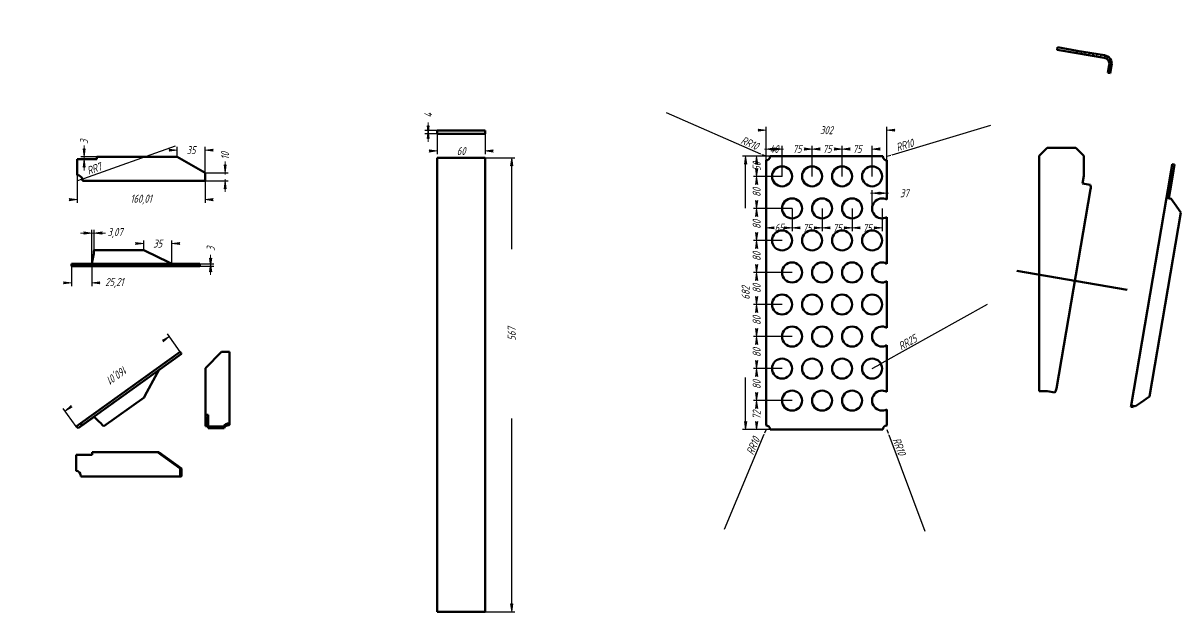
# Model space of a CAD drawing. Header units: millimetres. Extents: x 0 to 3488, y -472 to 367.
# Drawn here: x 1705 to 2428, y -51 to 317 of the extents above; entities that cross this region are included whole.
import ezdxf

# ---------------------------------------------------------------- set-up
doc = ezdxf.new("R2010")
doc.units = ezdxf.units.MM
doc.linetypes.add('K5LT_BASIC', pattern=[0])
doc.linetypes.add('K5LT_THIN', pattern=[0])
doc.layers.add('Системный слой', color=7, linetype='Continuous')
doc.layers.add('Системный слой (1)', color=7, linetype='Continuous', true_color=0x909090)
doc.styles.add('KDIMTEXTSTYLE', font='GOST_AU.SHX', dxfattribs={"width": 0.96, "oblique": 15, "height": 5})
doc.dimstyles.new('KDIMSTYLE (0.25)', dxfattribs={"dimtxt": 5, "dimasz": 1, "dimexe": 2, "dimexo": 0, "dimgap": 1, "dimtad": 1, "dimlfac": 4, "dimtxsty": 'KDIMTEXTSTYLE', "dimsah": 1, "dimcen": 0, "dimdle": 1, "dimadec": 0, "dimazin": 0, "dimtfac": 0.667, "dimtmove": 0, "dimatfit": 3, "dimfxl": 1, "dimtvp": 1, "dimtolj": 1, "dimtzin": 0, "dimarcsym": 0})
doc.dimstyles.new('KDIMSTYLE (0.50)', dxfattribs={"dimtxt": 5, "dimasz": 1, "dimexe": 2, "dimexo": 0, "dimgap": 1, "dimtad": 1, "dimlfac": 2, "dimtxsty": 'KDIMTEXTSTYLE', "dimsah": 1, "dimcen": 0, "dimdle": 1, "dimadec": 0, "dimazin": 0, "dimtfac": 0.667, "dimtmove": 0, "dimatfit": 3, "dimfxl": 1, "dimtvp": 1, "dimtolj": 1, "dimtzin": 0, "dimarcsym": 0})

# ---------------------------------------------------------------- blocks, each defined once
blk = doc.blocks.new('KDIMARROW_01')
at = {"layer": 'Системный слой'}
blk.add_hatch(color=0, dxfattribs=at).paths.add_polyline_path([(-5, -0.6582624912261956), (0, 0), (-5, 0.658262491226197), (-4.5, 5.51091059616309e-16)])
at = {"layer": 'Системный слой', "color": 0, "linetype": 'K5LT_THIN', "lineweight": 18}
for p, q in [((-4.5, 5.51091059616309e-16), (-5, 0.658262491226197)), ((-5, 0.658262491226197), (0, 0)), ((0, 0), (-5, -0.6582624912261956)), ((-5, -0.6582624912261956), (-4.5, 5.51091059616309e-16))]:
    blk.add_line(p, q, dxfattribs=at)
at = {"layer": 'Системный слой (1)', "color": 0, "linetype": 'K5LT_THIN', "lineweight": 18}
blk.add_line((0, 0), (-1, 0), dxfattribs=at)
blk = doc.blocks.new('KDIMARROW_02')
at = {"layer": 'Системный слой'}
blk.add_hatch(color=0, dxfattribs=at).paths.add_polyline_path([(4.5, -5.51091059616309e-16), (5, 0.6582624912261956), (0, 0), (5, -0.658262491226197)])
at = {"layer": 'Системный слой', "color": 0, "linetype": 'K5LT_THIN', "lineweight": 18}
for p, q in [((5, 0.6582624912261956), (0, 0)), ((0, 0), (5, -0.658262491226197)), ((0, 0), (7, -8.572527594031472e-16)), ((4.5, -5.51091059616309e-16), (5, 0.6582624912261956)), ((5, -0.658262491226197), (4.5, -5.51091059616309e-16))]:
    blk.add_line(p, q, dxfattribs=at)
at = {"layer": 'Системный слой (1)', "color": 0, "linetype": 'K5LT_THIN', "lineweight": 18}
blk.add_line((0, 0), (-1, 0), dxfattribs=at)

msp = doc.modelspace()

# ---------------------------------------------------------------- hatches: boundary and pattern name
at = {"layer": 'Системный слой (1)'}
h = msp.add_hatch(dxfattribs=at)
h.set_pattern_fill('', angle=45, style=0, pattern_type=0)
h.set_pattern_definition([(45, (0, 0), (-1.414213562373095, 1.414213562373095), [])])
h.paths.add_polyline_path([(2363.631534852936, 299.8076659040922), (2363.379325371146, 298.3290211268399), (2380.33722481217, 295.4365461416046), (2381.9793323417, 294.7557503855508), (2383.164293307073, 293.430658875298), (2383.658077917626, 291.7229771841212), (2383.607718933406, 290.8209347841607), (2382.775893874909, 285.9441404241354), (2384.254538652162, 285.6919309423462), (2385.086363710659, 290.5687253023717), (2385.040345555927, 292.6562794524323), (2384.219518739454, 294.5762386544357), (2382.742190861892, 296.0518749043907), (2380.821292486754, 296.8705014568492), (2380.58943429396, 296.9151909188569)])

# ---------------------------------------------------------------- linework, layer by layer
at = {"layer": 'Системный слой (1)', "color": 5, "linetype": 'K5LT_BASIC', "lineweight": 60, "true_color": 0x0000ff}
for p, q in [((2351.056987711264, 300.4308176119995), (2351.309197193053, 301.9094623892519)), ((2351.056987711264, 300.4308176119995), (2363.379325371146, 298.3290211268398)), ((2351.309197193053, 301.9094623892519), (2363.631534852936, 299.8076659040922)), ((2363.631534852936, 299.8076659040922), (2363.379325371146, 298.3290211268398)), ((2363.379325371146, 298.3290211268398), (2380.337224812171, 295.4365461416045)), ((2363.631534852936, 299.8076659040922), (2380.58943429396, 296.9151909188569)), ((2382.775893874909, 285.9441404241354), (2383.607718933406, 290.8209347841607)), ((2384.254538652162, 285.6919309423463), (2385.086363710659, 290.5687253023717)), ((2384.254538652162, 285.6919309423463), (2382.775893874909, 285.9441404241354)), ((1963.730746227383, 249.9906538153102), (1993.730746227383, 249.9906538153102)), ((1963.730746227383, 249.9906538153102), (1963.730746227383, 247.9906538153102)), ((1963.730746227383, 247.9906538153102), (1993.730746227383, 247.9906538153102)), ((1993.730746227383, 249.9906538153102), (1993.730746227383, 247.9906538153102)), ((2344.768787133836, 239.2507568546025), (2339.768787133836, 234.2507568546024)), ((2362.768787133836, 239.2507568546025), (2344.768787133836, 239.2507568546025)), ((2367.768787133836, 234.2507568546024), (2362.768787133836, 239.2507568546025)), ((1738.736916245232, 222.0905110040689), (1738.736916245233, 232.0905110040689)), ((1751.028542147523, 232.090511004069), (1738.736916245233, 232.0905110040689)), ((1751.028542147523, 233.590511004069), (1751.028542147523, 232.090511004069)), ((1801.244189541522, 233.590511004069), (1751.028542147523, 233.590511004069)), ((1801.244189541522, 233.590511004069), (1818.744189541521, 223.5905110040691)), ((1963.730746227383, 232.99065381531), (1963.730746227383, -50.50934618469)), ((1963.730746227383, 232.99065381531), (1993.730746227383, 232.99065381531)), ((1993.730746227383, 232.99065381531), (1993.730746227383, -50.50934618469)), ((2171.674191114544, 233.8534100886033), (2242.174191114544, 233.8534100886033)), ((2339.768787133836, 234.2507568546024), (2339.768787133836, 87.25075685460251)), ((2367.768787133836, 221.7507568546024), (2367.768787133836, 234.2507568546024)), ((2169.174191114544, 65.85341008860343), (2169.174191114544, 231.3534100886033)), ((2244.674191114544, 231.3534100886033), (2244.674191114544, 206.8363381384685)), ((2420.119216974201, 212.8214487580312), (2422.191040490984, 224.9680619652296)), ((2421.597861751453, 212.5692392762422), (2423.669685268236, 224.7158524834406)), ((2422.191040490984, 224.9680619652296), (2422.878415180576, 228.9979778413959)), ((2423.669685268236, 224.7158524834406), (2422.191040490984, 224.9680619652296)), ((2424.357059957828, 228.7457683596069), (2422.878415180576, 228.9979778413959)), ((2423.669685268236, 224.7158524834406), (2424.357059957828, 228.7457683596069)), ((1818.744189541521, 218.5905110040688), (1742.236916245232, 218.5905110040688)), ((1818.744189541521, 223.5905110040691), (1818.744189541521, 218.5905110040688)), ((2366.928088861206, 216.8219409304274), (2367.768787133836, 221.7507568546024)), ((2371.920564027349, 213.3807433042984), (2350.676654261538, 88.83270490061176)), ((2366.928088861206, 216.8219409304274), (2371.730420211801, 216.0028168784944)), ((2419.278518701571, 207.8926328338563), (2420.119216974201, 212.8214487580312)), ((2421.597861751453, 212.5692392762422), (2420.119216974201, 212.8214487580312)), ((2420.757163478823, 207.6404233520673), (2421.597861751453, 212.5692392762422)), ((2419.278518701571, 207.8926328338563), (2397.176164234863, 78.31173537769757)), ((2419.278518701571, 207.8926328338563), (2422.183786691926, 207.3970870844119)), ((2424.270993867714, 204.4514352077271), (2422.183786691926, 207.3970870844119)), ((2428.315963169243, 198.7428157892048), (2424.270993867714, 204.4514352077271)), ((2244.674191114544, 195.8704820387373), (2244.674191114544, 166.8363381384684)), ((2408.735703520426, 83.94836610556911), (2428.315963169243, 198.7428157892048)), ((1780.371464049869, 175.3363381384696), (1749.503334321331, 175.3363381384698)), ((1780.371464049869, 175.3363381384696), (1781.400875814574, 174.8363381384698)), ((1781.400875814574, 174.8363381384698), (1795.812640520456, 167.8363381384695)), ((1815.371464049868, 166.8363381384694), (1735.364190753579, 166.8363381384701)), ((1735.364190753579, 165.3363381384706), (1735.364190753579, 166.8363381384701)), ((1797.871464049868, 166.8363381384692), (1795.812640520456, 167.8363381384695)), ((1815.371464049868, 166.8363381384694), (1815.371464049868, 166.3363381384692)), ((1815.371464049867, 165.3363381384693), (1735.364190753579, 165.3363381384702)), ((1815.371464049868, 166.3363381384692), (1815.371464049867, 165.3363381384693)), ((2325.91889103238, 162.2683465882143), (2394.81455742883, 150.516950589205)), ((2244.674191114544, 155.8704820387373), (2244.674191114544, 126.8363381384684)), ((2244.674191114544, 115.8704820387372), (2244.674191114544, 86.83633813846842)), ((1803.198036444856, 111.8698666248216), (1741.042077751183, 67.26045432087767)), ((1804.072647649425, 110.6512381987446), (1741.887524427589, 66.02089447504966)), ((1803.781110581235, 111.0574476741037), (1803.198036444856, 111.8698666248216)), ((1804.072647649425, 110.6512381987446), (1803.781110581235, 111.0574476741037)), ((1819.072647649426, 101.6660692381896), (1829.072647649426, 111.8698666248216)), ((1829.072647649426, 111.8698666248216), (1834.072647649426, 111.8698666248216)), ((1834.072647649426, 111.8698666248216), (1834.072647649426, 67.26045432087767)), ((1819.072647649426, 101.6660692381896), (1819.072647649426, 72.38662400122257)), ((1781.138891091063, 84.3445151954196), (1788.765762896759, 98.43457511002566)), ((1789.855316011858, 100.4474408121127), (1788.765762896759, 98.43457511002566)), ((2339.768787133836, 87.25075685460251), (2344.768787133836, 87.25075685460251)), ((2344.768787133836, 87.25075685460251), (2344.825734394498, 87.24104347426879)), ((2349.628065745091, 86.42191942233524), (2344.825734394498, 87.24104347426879)), ((1780.594114533513, 83.33808234437663), (1755.516260968825, 65.3396742612756)), ((1780.594114533513, 83.33808234437663), (1781.138891091063, 84.3445151954196)), ((2400.081432225219, 77.81618962825223), (2403.027084101904, 79.90339680404043)), ((2403.027084101904, 79.90339680404043), (2408.735703520426, 83.94836610556911)), ((1819.072647649426, 72.38662400122257), (1820.572647649426, 72.38662400122257)), ((1819.072647649426, 65.3396742612756), (1819.072647649426, 72.38662400122257)), ((1820.572647649426, 72.38662400122257), (1820.572647649426, 65.21969484355054)), ((2244.674191114544, 75.87048203873718), (2244.674191114544, 65.85341008860343)), ((2397.034809517743, 77.48300597098387), (2397.176164234863, 78.31173537769757)), ((2398.513454294995, 77.23079648919474), (2397.034809517743, 77.48300597098387)), ((2400.081432225219, 77.81618962825223), (2397.176164234863, 78.31173537769757)), ((2398.513454294995, 77.23079648919474), (2398.654809012116, 78.05952589590856)), ((1741.042077751183, 67.26045432087767), (1738.198611423669, 65.21969484355054)), ((1741.887524427589, 66.02089447504966), (1739.347595842977, 64.1979844301427)), ((1749.414927355738, 71.25841307494159), (1739.449652979853, 64.10632270905069)), ((1741.625151887562, 66.44803537015957), (1741.042077751183, 67.26045432087767)), ((1819.072647649426, 65.3396742612756), (1819.572647649426, 65.3396742612756)), ((1820.072647649426, 70.6567369529256), (1820.072647649426, 65.70003305976866)), ((1820.572647649426, 64.10632270905069), (1820.572647649426, 65.21969484355054)), ((1830.572647649426, 65.21969484355054), (1820.572647649426, 65.21969484355054)), ((1834.072647649426, 66.44803537015957), (1834.072647649426, 67.26045432087767)), ((1830.588979663621, 64.1979844301427), (1821.072647649426, 64.1979844301427)), ((2242.174191114544, 63.35341008860331), (2171.674191114544, 63.35341008860331)), ((1748.184561241827, 47.56199783877855), (1738.19861142367, 47.56199783877855)), ((1738.198611423669, 37.56199783877855), (1738.19861142367, 47.56199783877855)), ((1748.184561241827, 49.06199783877855), (1748.184561241827, 47.56199783877855)), ((1788.98070480729, 49.06199783877855), (1748.184561241827, 49.06199783877855)), ((1788.98070480729, 49.06199783877855), (1803.198036444856, 39.06199783877855)), ((1789.855316011858, 49.06199783877855), (1788.98070480729, 49.06199783877855)), ((1789.855316011858, 49.06199783877855), (1804.072647649425, 39.06199783877855)), ((1804.072647649425, 39.06199783877855), (1803.198036444856, 39.06199783877855)), ((1803.198036444856, 39.06199783877855), (1803.198036444856, 34.06199783877832)), ((1804.072647649425, 39.06199783877855), (1804.072647649425, 34.56199783877855)), ((1803.198036444856, 34.06199783877832), (1741.042077751183, 34.06199783877832)), ((1803.781110581235, 34.06199783877832), (1803.198036444856, 34.06199783877832)), ((1963.730746227383, -50.50934618469), (1993.730746227383, -50.50934618469))]:
    msp.add_line(p, q, dxfattribs=at)
for centre in [(2179.174191114544, 221.3534100886033), (2197.924191114544, 221.3534100886033), (2216.674191114544, 221.3534100886033), (2235.424191114544, 221.3534100886033), (2185.424191114544, 201.3534100886033), (2204.174191114544, 201.3534100886033), (2222.924191114544, 201.3534100886033), (2179.174191114544, 181.3534100886033), (2197.924191114544, 181.3534100886033), (2216.674191114544, 181.3534100886033), (2235.424191114544, 181.3534100886033), (2185.424191114544, 161.3534100886033), (2204.174191114544, 161.3534100886033), (2222.924191114544, 161.3534100886033), (2179.174191114544, 141.3534100886034), (2197.924191114544, 141.3534100886034), (2216.674191114544, 141.3534100886034), (2235.424191114544, 141.3534100886034), (2185.424191114544, 121.3534100886033), (2204.174191114544, 121.3534100886033), (2222.924191114544, 121.3534100886033), (2179.174191114544, 101.3534100886033), (2197.924191114544, 101.3534100886033), (2216.674191114544, 101.3534100886033), (2235.424191114544, 101.3534100886033), (2185.424191114544, 81.35341008860331), (2204.174191114544, 81.35341008860331), (2222.924191114544, 81.35341008860331)]:
    msp.add_circle(centre, 6.250000000000001, dxfattribs=at)
for centre, radius, start, end in [((2379.664666194066, 291.4934934022649), 5.500000000000002, 350.3203277782793, 80.32032777828177), ((2379.664666194066, 291.4934934022649), 4.000000000000002, 350.3203277782793, 80.3203277782827), ((2169.174191114544, 233.8534100886033), 2.5, 270, 0), ((2244.674191114544, 233.8534100886033), 2.5, 180, 270), ((1738.736916245232, 218.5905110040687), 3.500000000000049, 0, 90.00000000000689), ((2366.498866510758, 214.3055114041912), 5.499999999999973, 350.3203277782803, 17.97494018858903), ((2241.674191114544, 201.3534100886033), 6.250000000000001, 61.3145979858809, 298.6854020141158), ((1570.661979473137, 203.2069283019798), 181.0000000000001, 348.407921483988, 351.1422882707113), ((2241.674191114544, 161.3534100886033), 6.249999999999999, 61.31459798588064, 298.6854020141159), ((2241.674191114544, 121.3534100886033), 6.249999999999999, 61.31459798588064, 298.6854020141155), ((2241.674191114544, 81.35341008860331), 6.249999999999999, 61.31459798588064, 298.6854020141155), ((2345.254956744946, 89.75747300050483), 5.500000000000005, 322.6657153679643, 350.3203277782796), ((1626.47277540801, -61.5806898822143), 169, 48.09493537898148, 48.61620981963748), ((1626.47277540801, -61.5806898822143), 181.0000000000001, 46.93617389677119, 47.21584177037411), ((1626.47277540801, -61.5806898822143), 181.0000000000001, 44.68498567198237, 46.93617389677117), ((1626.47277540801, -61.5806898822143), 181.0000000000001, 44.52476450447635, 44.68498567198235), ((2169.174191114544, 63.35341008860331), 2.5, 0, 90), ((2244.674191114544, 63.35341008860331), 2.5, 90, 180), ((1626.47277540801, -61.5806898822143), 169.0000000000001, 48.04842849398137, 48.09493537898148)]:
    msp.add_arc(centre, radius, start, end, dxfattribs=at)
for centre, major_axis, ratio, start_param, end_param in [((1834.072647649426, 65.21969484355088), (-3.500000000000049, 4.286263797015796e-16), 0.5830741363789811, 4.71238898038469, 6.283185307179586), ((1834.072647649426, 64.00106641747414), (-3.50000000000005, 4.286263797015797e-16), 0.5830741363789811, 4.855736549290117, 6.186542425020281), ((1738.198611423669, 34.06199783877832), (2.143131898507898e-16, 3.500000000000049), 0.812418950718104, 4.71238898038469, 6.283185307179586), ((1803.781110581235, 34.56199783877855), (3.061616997867855e-17, 0.4999999999999137), 0.5830741363789813, 3.141592653589793, 4.71238898038469)]:
    msp.add_ellipse(centre, major_axis=major_axis, ratio=ratio, start_param=start_param, end_param=end_param, dxfattribs=at)
for points, knots in [([(1741.625151887562, 66.44803537015957), (1741.652162995163, 66.41039954190774), (1741.702988169537, 66.33964447290566), (1741.770241249748, 66.24524324990227), (1741.817763408581, 66.17629829648718), (1741.851323544774, 66.12437842097188), (1741.870317842388, 66.091871952936), (1741.892991760738, 66.0465348761619), (1741.895665768776, 66.02673757103332), (1741.887524427589, 66.02089447504966)], [0, 0, 0, 0, 1.76306715284011, 3.326896471473217, 4.769083811482302, 5.705168777283348, 6.773199695507407, 7.359731695271734, 10, 10, 10, 10]), ([(1820.072647649426, 65.70003305976866), (1820.072647882993, 65.6701215961084), (1820.062964054913, 65.61447413487929), (1820.022971881935, 65.53711346246871), (1819.966259375115, 65.4738540954404), (1819.89258312815, 65.41992803716562), (1819.789012560592, 65.37000194447398), (1819.676979268388, 65.3438515713724), (1819.59662403234, 65.33967423686215), (1819.572647649426, 65.3396742612756)], [0, 0, 0, 0, 1.597228472708006, 2.973523604812866, 4.375239048496622, 5.579360633657033, 6.968094710924064, 9.099026759065158, 10, 10, 10, 10]), ([(1820.572647649426, 71.25841307494159), (1820.519019906381, 71.23694821177196), (1820.435357660747, 71.19582488014657), (1820.332426434523, 71.1266495287249), (1820.253903644599, 71.05915851518046), (1820.180254385706, 70.97622719811181), (1820.118259830403, 70.87553563945369), (1820.080501464347, 70.76521171503498), (1820.072647307692, 70.69072535955331), (1820.072647649426, 70.6567369529256)], [0, 0, 0, 0, 1.757165226367537, 2.903512304771531, 4.075282153042628, 5.317439037826126, 6.916499120447093, 8.595466011620847, 10, 10, 10, 10]), ([(1834.072647649426, 66.44803537015957), (1834.072647829538, 66.41450871400764), (1834.062437092778, 66.34795659389306), (1834.018585947651, 66.25575798192233), (1833.959656258971, 66.18613935127371), (1833.902876010468, 66.1393421409183), (1833.858825726766, 66.1103888326677), (1833.817333838169, 66.08770608146119), (1833.771638172484, 66.06702932382098), (1833.691297028877, 66.03839757077208), (1833.622711699863, 66.02510787056667), (1833.572647649426, 66.02089447504966)], [0, 0, 0, 0, 1.884685384697298, 3.753492992570914, 5.524840483091346, 6.57462047702214, 7.378706981998406, 8.07336839275625, 8.83167803432608, 9.715356105035113, 12, 12, 12, 12]), ([(1820.572647649426, 64.10632270905069), (1820.653820157622, 64.13839836980856), (1820.816490517605, 64.18328348739328), (1820.991534620224, 64.19798446371715), (1821.072647649426, 64.1979844301427)], [0, 0, 0, 0, 2.699832526802523, 5, 5, 5, 5])]:
    msp.add_open_spline(points, degree=3, knots=knots, dxfattribs=at)
msp.add_open_spline([(1830.588979663621, 64.1979844301427), (1830.578288916229, 64.54026899839903), (1830.57264869414, 64.88083802245649), (1830.572647649426, 65.21969484355054)], degree=3, dxfattribs=at)

# ---------------------------------------------------------------- dimensions: what is measured, and where the dimension line sits
at = {"layer": 'Системный слой (1)', "color": 7}
for base, p1, p2, angle, location, dimstyle, override in [((1958.092188965409, 249.9906538153102), (1963.730746227383, 247.9906538153102), (1963.730746227383, 249.9906538153102), 90, (1958.092188965409, 259.4881537580898), 'KDIMSTYLE (0.50)', {"dimexo": 0, "dimpost": '\\H5.0;\\W0.965;\\Q15;<>', "dimblk1": 'KDIMARROW_02', "dimblk2": 'KDIMARROW_02', "dimse1": 0, "dimse2": 0, "dimclrt": 7, "dimtolj": 1}), ((1743.139362506274, 232.090511004069), (1751.028542147523, 233.590511004069), (1751.028542147523, 232.090511004069), 90, (1743.139362506274, 242.8995732561139), 'KDIMSTYLE (0.50)', {"dimexo": 0, "dimpost": '\\H5.0;\\W0.965;\\Q15;<>', "dimblk1": 'KDIMARROW_02', "dimblk2": 'KDIMARROW_02', "dimse1": 0, "dimse2": 0, "dimclrt": 7, "dimtolj": 1}), ((1831.230729995536, 223.5905110040691), (1818.744189541521, 218.5905110040688), (1818.744189541521, 223.5905110040691), 90, (1831.230729995536, 234.1463438669233), 'KDIMSTYLE (0.50)', {"dimexo": 0, "dimpost": '\\H5.0;\\W0.965;\\Q15;<>', "dimblk1": 'KDIMARROW_02', "dimblk2": 'KDIMARROW_02', "dimse1": 0, "dimse2": 0, "dimclrt": 7, "dimtolj": 1}), ((2010.280644495076, 232.99065381531), (1993.730746227383, -50.50934618469), (1993.730746227383, 232.99065381531), 90, (2010.280644495076, 122.99065381531), 'KDIMSTYLE (0.50)', {"dimexo": 0, "dimpost": '\\H5.0;\\W0.965;\\Q15;<>', "dimblk1": 'KDIMARROW_01', "dimblk2": 'KDIMARROW_01', "dimse1": 0, "dimse2": 0, "dimclrt": 7, "dimtolj": 1}), ((2156.439081093571, 233.8534100886033), (2171.674191114544, 63.35341008860331), (2171.674191114544, 233.8534100886033), 90, (2156.439081093571, 148.6034100886033), 'KDIMSTYLE (0.25)', {"dimexo": 0, "dimpost": '\\H5.0;\\W0.965;\\Q15;<>', "dimblk1": 'KDIMARROW_01', "dimblk2": 'KDIMARROW_01', "dimse1": 0, "dimse2": 0, "dimclrt": 7, "dimtolj": 1}), ((2163.307193064007, 233.8534100886033), (2179.174191114544, 221.3534100886033), (2171.674191114544, 233.8534100886033), 90, (2163.307193064007, 227.6034100886033), 'KDIMSTYLE (0.25)', {"dimexo": 0, "dimpost": '\\H5.0;\\W0.965;\\Q15;<>', "dimblk1": 'KDIMARROW_01', "dimblk2": 'KDIMARROW_01', "dimse1": 0, "dimse2": 0, "dimclrt": 7, "dimtolj": 1}), ((2163.307193064007, 221.3534100886033), (2185.424191114544, 201.3534100886033), (2179.174191114544, 221.3534100886033), 90, (2163.307193064007, 211.3534100886033), 'KDIMSTYLE (0.25)', {"dimexo": 0, "dimpost": '\\H5.0;\\W0.965;\\Q15;<>', "dimblk1": 'KDIMARROW_01', "dimblk2": 'KDIMARROW_01', "dimse1": 0, "dimse2": 0, "dimclrt": 7, "dimtolj": 1}), ((2163.307193064007, 201.3534100886033), (2179.174191114544, 181.3534100886033), (2185.424191114544, 201.3534100886033), 90, (2163.307193064007, 191.3534100886033), 'KDIMSTYLE (0.25)', {"dimexo": 0, "dimpost": '\\H5.0;\\W0.965;\\Q15;<>', "dimblk1": 'KDIMARROW_01', "dimblk2": 'KDIMARROW_01', "dimse1": 0, "dimse2": 0, "dimclrt": 7, "dimtolj": 1}), ((2163.307193064007, 181.3534100886033), (2185.424191114544, 161.3534100886033), (2179.174191114544, 181.3534100886033), 90, (2163.307193064007, 171.3534100886033), 'KDIMSTYLE (0.25)', {"dimexo": 0, "dimpost": '\\H5.0;\\W0.965;\\Q15;<>', "dimblk1": 'KDIMARROW_01', "dimblk2": 'KDIMARROW_01', "dimse1": 0, "dimse2": 0, "dimclrt": 7, "dimtolj": 1}), ((1822.214518086314, 166.8363381384694), (1815.371464049867, 165.3363381384693), (1815.371464049868, 166.8363381384694), 90, (1822.214518086314, 176.1304003905144), 'KDIMSTYLE (0.50)', {"dimexo": 0, "dimpost": '\\H5.0;\\W0.965;\\Q15;<>', "dimblk1": 'KDIMARROW_02', "dimblk2": 'KDIMARROW_02', "dimse1": 0, "dimse2": 0, "dimclrt": 7, "dimtolj": 1}), ((2163.307193064007, 161.3534100886033), (2179.174191114544, 141.3534100886034), (2185.424191114544, 161.3534100886033), 90, (2163.307193064007, 151.3534100886034), 'KDIMSTYLE (0.25)', {"dimexo": 0, "dimpost": '\\H5.0;\\W0.965;\\Q15;<>', "dimblk1": 'KDIMARROW_01', "dimblk2": 'KDIMARROW_01', "dimse1": 0, "dimse2": 0, "dimclrt": 7, "dimtolj": 1}), ((2163.307193064007, 141.3534100886034), (2185.424191114544, 121.3534100886033), (2179.174191114544, 141.3534100886034), 90, (2163.307193064007, 131.3534100886034), 'KDIMSTYLE (0.25)', {"dimexo": 0, "dimpost": '\\H5.0;\\W0.965;\\Q15;<>', "dimblk1": 'KDIMARROW_01', "dimblk2": 'KDIMARROW_01', "dimse1": 0, "dimse2": 0, "dimclrt": 7, "dimtolj": 1}), ((1731.334094032363, 74.78428306360922), (1803.198036444856, 111.8698666248216), (1738.198611423669, 65.21969484355088), 215.66705277518838, (1763.833806542957, 98.10936895424459), 'KDIMSTYLE (0.50)', {"dimexo": 0, "dimpost": '\\H5.0;\\W0.965;\\Q15;<>', "dimblk1": 'KDIMARROW_01', "dimblk2": 'KDIMARROW_01', "dimse1": 0, "dimse2": 0, "dimclrt": 7, "dimtolj": 1}), ((2163.307193064007, 121.3534100886033), (2179.174191114544, 101.3534100886033), (2185.424191114544, 121.3534100886033), 90, (2163.307193064007, 111.3534100886033), 'KDIMSTYLE (0.25)', {"dimexo": 0, "dimpost": '\\H5.0;\\W0.965;\\Q15;<>', "dimblk1": 'KDIMARROW_01', "dimblk2": 'KDIMARROW_01', "dimse1": 0, "dimse2": 0, "dimclrt": 7, "dimtolj": 1}), ((2163.307193064007, 101.3534100886033), (2185.424191114544, 81.35341008860331), (2179.174191114544, 101.3534100886033), 90, (2163.307193064007, 91.35341008860331), 'KDIMSTYLE (0.25)', {"dimexo": 0, "dimpost": '\\H5.0;\\W0.965;\\Q15;<>', "dimblk1": 'KDIMARROW_01', "dimblk2": 'KDIMARROW_01', "dimse1": 0, "dimse2": 0, "dimclrt": 7, "dimtolj": 1}), ((2163.307193064007, 81.35341008860331), (2171.674191114544, 63.35341008860331), (2185.424191114544, 81.35341008860331), 90, (2163.307193064007, 72.35341008860331), 'KDIMSTYLE (0.25)', {"dimexo": 0, "dimpost": '\\H5.0;\\W0.965;\\Q15;<>', "dimblk1": 'KDIMARROW_01', "dimblk2": 'KDIMARROW_01', "dimse1": 0, "dimse2": 0, "dimclrt": 7, "dimtolj": 1})]:
    msp.add_linear_dim(base=base, p1=p1, p2=p2, angle=angle, location=location, dimstyle=dimstyle, override=override, dxfattribs=at).render()
for base, p1, p2, location, dimstyle, override in [((2169.174191114544, 250.1742272837217), (2244.674191114544, 231.3534100886033), (2169.174191114544, 231.3534100886033), (2206.924191114544, 250.1742272837217), 'KDIMSTYLE (0.25)', {"dimexo": 0, "dimpost": '\\H5.0;\\W0.965;\\Q15;<>', "dimblk1": 'KDIMARROW_01', "dimblk2": 'KDIMARROW_01', "dimse1": 0, "dimse2": 0, "dimclrt": 7, "dimtolj": 1}), ((1963.730746227383, 237.1787773619943), (1993.730746227383, 247.9906538153102), (1963.730746227383, 247.9906538153102), (1978.730746227383, 237.1787773619943), 'KDIMSTYLE (0.50)', {"dimexo": 0, "dimpost": '\\H5.0;\\W0.965;\\Q15;<>', "dimblk1": 'KDIMARROW_01', "dimblk2": 'KDIMARROW_01', "dimse1": 0, "dimse2": 0, "dimclrt": 7, "dimtolj": 1}), ((2169.174191114544, 238.4238584383887), (2179.174191114544, 221.3534100886033), (2169.174191114544, 231.3534100886033), (2174.174191114544, 238.4238584383887), 'KDIMSTYLE (0.25)', {"dimexo": 0, "dimpost": '\\H5.0;\\W0.965;\\Q15;<>', "dimblk1": 'KDIMARROW_02', "dimblk2": 'KDIMARROW_02', "dimse1": 0, "dimse2": 0, "dimclrt": 7, "dimtolj": 1}), ((2179.174191114544, 238.4238584383887), (2197.924191114544, 221.3534100886033), (2179.174191114544, 221.3534100886033), (2188.549191114544, 238.4238584383887), 'KDIMSTYLE (0.25)', {"dimexo": 0, "dimpost": '\\H5.0;\\W0.965;\\Q15;<>', "dimblk1": 'KDIMARROW_01', "dimblk2": 'KDIMARROW_01', "dimse1": 0, "dimse2": 0, "dimclrt": 7, "dimtolj": 1}), ((2197.924191114544, 238.4238584383887), (2216.674191114544, 221.3534100886033), (2197.924191114544, 221.3534100886033), (2207.299191114544, 238.4238584383887), 'KDIMSTYLE (0.25)', {"dimexo": 0, "dimpost": '\\H5.0;\\W0.965;\\Q15;<>', "dimblk1": 'KDIMARROW_01', "dimblk2": 'KDIMARROW_01', "dimse1": 0, "dimse2": 0, "dimclrt": 7, "dimtolj": 1}), ((2216.674191114544, 238.4238584383887), (2235.424191114544, 221.3534100886033), (2216.674191114544, 221.3534100886033), (2226.049191114544, 238.4238584383887), 'KDIMSTYLE (0.25)', {"dimexo": 0, "dimpost": '\\H5.0;\\W0.965;\\Q15;<>', "dimblk1": 'KDIMARROW_01', "dimblk2": 'KDIMARROW_01', "dimse1": 0, "dimse2": 0, "dimclrt": 7, "dimtolj": 1}), ((1801.244189541522, 237.7021767297773), (1818.744189541521, 223.5905110040691), (1801.244189541522, 233.590511004069), (1809.994189541521, 237.7021767297773), 'KDIMSTYLE (0.50)', {"dimexo": 0, "dimpost": '\\H5.0;\\W0.965;\\Q15;<>', "dimblk1": 'KDIMARROW_01', "dimblk2": 'KDIMARROW_01', "dimse1": 0, "dimse2": 0, "dimclrt": 7, "dimtolj": 1}), ((1738.736916245232, 206.8279944486989), (1818.744189541521, 218.5905110040688), (1738.736916245232, 222.0905110040687), (1778.740552893376, 206.8279944486989), 'KDIMSTYLE (0.50)', {"dimexo": 0, "dimpost": '\\H5.0;\\W0.965;\\Q15;<>', "dimblk1": 'KDIMARROW_01', "dimblk2": 'KDIMARROW_01', "dimse1": 0, "dimse2": 0, "dimclrt": 7, "dimtolj": 1}), ((2235.424191114544, 210.7893759491103), (2244.674191114544, 206.8363381384686), (2235.424191114544, 201.3534100886035), (2255.555753461956, 210.7893759491103), 'KDIMSTYLE (0.25)', {"dimexo": 0, "dimpost": '\\H5.0;\\W0.965;\\Q15;<>', "dimblk1": 'KDIMARROW_02', "dimblk2": 'KDIMARROW_02', "dimse1": 0, "dimse2": 0, "dimclrt": 7, "dimtolj": 1}), ((2185.424191114544, 189.2753769902099), (2169.174191114544, 201.3534100886033), (2185.424191114544, 201.3534100886033), (2177.299191114544, 189.2753769902099), 'KDIMSTYLE (0.25)', {"dimexo": 0, "dimpost": '\\H5.0;\\W0.965;\\Q15;<>', "dimblk1": 'KDIMARROW_01', "dimblk2": 'KDIMARROW_01', "dimse1": 0, "dimse2": 0, "dimclrt": 7, "dimtolj": 1}), ((2204.174191114544, 189.1442937896898), (2185.424191114544, 201.3534100886033), (2204.174191114544, 201.3534100886033), (2194.799191114544, 189.1442937896898), 'KDIMSTYLE (0.25)', {"dimexo": 0, "dimpost": '\\H5.0;\\W0.965;\\Q15;<>', "dimblk1": 'KDIMARROW_01', "dimblk2": 'KDIMARROW_01', "dimse1": 0, "dimse2": 0, "dimclrt": 7, "dimtolj": 1}), ((2222.924191114544, 189.1442937896898), (2204.174191114544, 201.3534100886033), (2222.924191114544, 201.3534100886033), (2213.549191114544, 189.1442937896898), 'KDIMSTYLE (0.25)', {"dimexo": 0, "dimpost": '\\H5.0;\\W0.965;\\Q15;<>', "dimblk1": 'KDIMARROW_01', "dimblk2": 'KDIMARROW_01', "dimse1": 0, "dimse2": 0, "dimclrt": 7, "dimtolj": 1}), ((2241.674191114544, 189.1442937896898), (2222.924191114544, 201.3534100886033), (2241.674191114544, 201.3534100886033), (2232.299191114544, 189.1442937896898), 'KDIMSTYLE (0.25)', {"dimexo": 0, "dimpost": '\\H5.0;\\W0.965;\\Q15;<>', "dimblk1": 'KDIMARROW_01', "dimblk2": 'KDIMARROW_01', "dimse1": 0, "dimse2": 0, "dimclrt": 7, "dimtolj": 1}), ((1747.970129796685, 185.9727186502647), (1749.503334321331, 175.3363381384698), (1747.970129796685, 166.83633813847), (1762.504809736074, 185.9727186502647), 'KDIMSTYLE (0.50)', {"dimexo": 0, "dimpost": '\\H5.0;\\W0.965;\\Q15;<>', "dimblk1": 'KDIMARROW_02', "dimblk2": 'KDIMARROW_02', "dimse1": 0, "dimse2": 0, "dimclrt": 7, "dimtolj": 1}), ((1780.371464049869, 179.3711735351384), (1797.871464049868, 166.8363381384692), (1780.371464049869, 175.3363381384696), (1789.121464049868, 179.3711735351384), 'KDIMSTYLE (0.50)', {"dimexo": 0, "dimpost": '\\H5.0;\\W0.965;\\Q15;<>', "dimblk1": 'KDIMARROW_01', "dimblk2": 'KDIMARROW_01', "dimse1": 0, "dimse2": 0, "dimclrt": 7, "dimtolj": 1}), ((1735.364190753579, 154.8171213221195), (1747.970129796685, 166.83633813847), (1735.364190753579, 166.8363381384701), (1762.074067475238, 154.8171213221195), 'KDIMSTYLE (0.50)', {"dimexo": 0, "dimpost": '\\H5.0;\\W0.965;\\Q15;<>', "dimblk1": 'KDIMARROW_01', "dimblk2": 'KDIMARROW_01', "dimse1": 0, "dimse2": 0, "dimclrt": 7, "dimtolj": 1})]:
    msp.add_linear_dim(base=base, p1=p1, p2=p2, location=location, dimstyle=dimstyle, override=override, dxfattribs=at).render()
for center, radius, location, dimstyle, override in [((2169.174191114544, 233.8534100886033), 2.4999999999998397, (2157.579770462859, 238.8955590339062), 'KDIMSTYLE (0.25)', {"dimpost": '\\H5.0;\\W0.965;\\Q15;R<>', "dimblk2": 'KDIMARROW_02', "dimclrt": 7, "dimtolj": 1}), ((2244.674191114544, 233.8534100886033), 2.500000000000187, (2256.791231789445, 237.463282872736), 'KDIMSTYLE (0.25)', {"dimpost": '\\H5.0;\\W0.965;\\Q15;R<>', "dimblk2": 'KDIMARROW_02', "dimclrt": 7, "dimtolj": 1}), ((1738.736916245232, 218.5905110040687), 3.500000000000891, (1750.596651770555, 222.8010795200258), 'KDIMSTYLE (0.50)', {"dimpost": '\\H5.0;\\W0.965;\\Q15;R<>', "dimblk2": 'KDIMARROW_02', "dimclrt": 7, "dimtolj": 1}), ((2235.424191114544, 101.3534100886033), 6.25000000000011, (2259.303495745778, 114.6670674701567), 'KDIMSTYLE (0.25)', {"dimpost": '\\H5.0;\\W0.965;\\Q15;R<>', "dimblk2": 'KDIMARROW_01', "dimclrt": 7, "dimtolj": 1}), ((2169.174191114544, 63.35341008860331), 2.4999999999997784, (2164.285351890705, 51.69351698110529), 'KDIMSTYLE (0.25)', {"dimpost": '\\H5.0;\\W0.965;\\Q15;R<>', "dimblk2": 'KDIMARROW_02', "dimclrt": 7, "dimtolj": 1}), ((2244.674191114544, 63.35341008860331), 2.4999999999998934, (2249.091029418051, 51.50666388403295), 'KDIMSTYLE (0.25)', {"dimpost": '\\H5.0;\\W0.965;\\Q15;R<>', "dimblk2": 'KDIMARROW_02', "dimclrt": 7, "dimtolj": 1})]:
    msp.add_radius_dim(center=center, radius=radius, location=location, dimstyle=dimstyle, override=override, dxfattribs=at).render()

doc.saveas('drawing.dxf')
